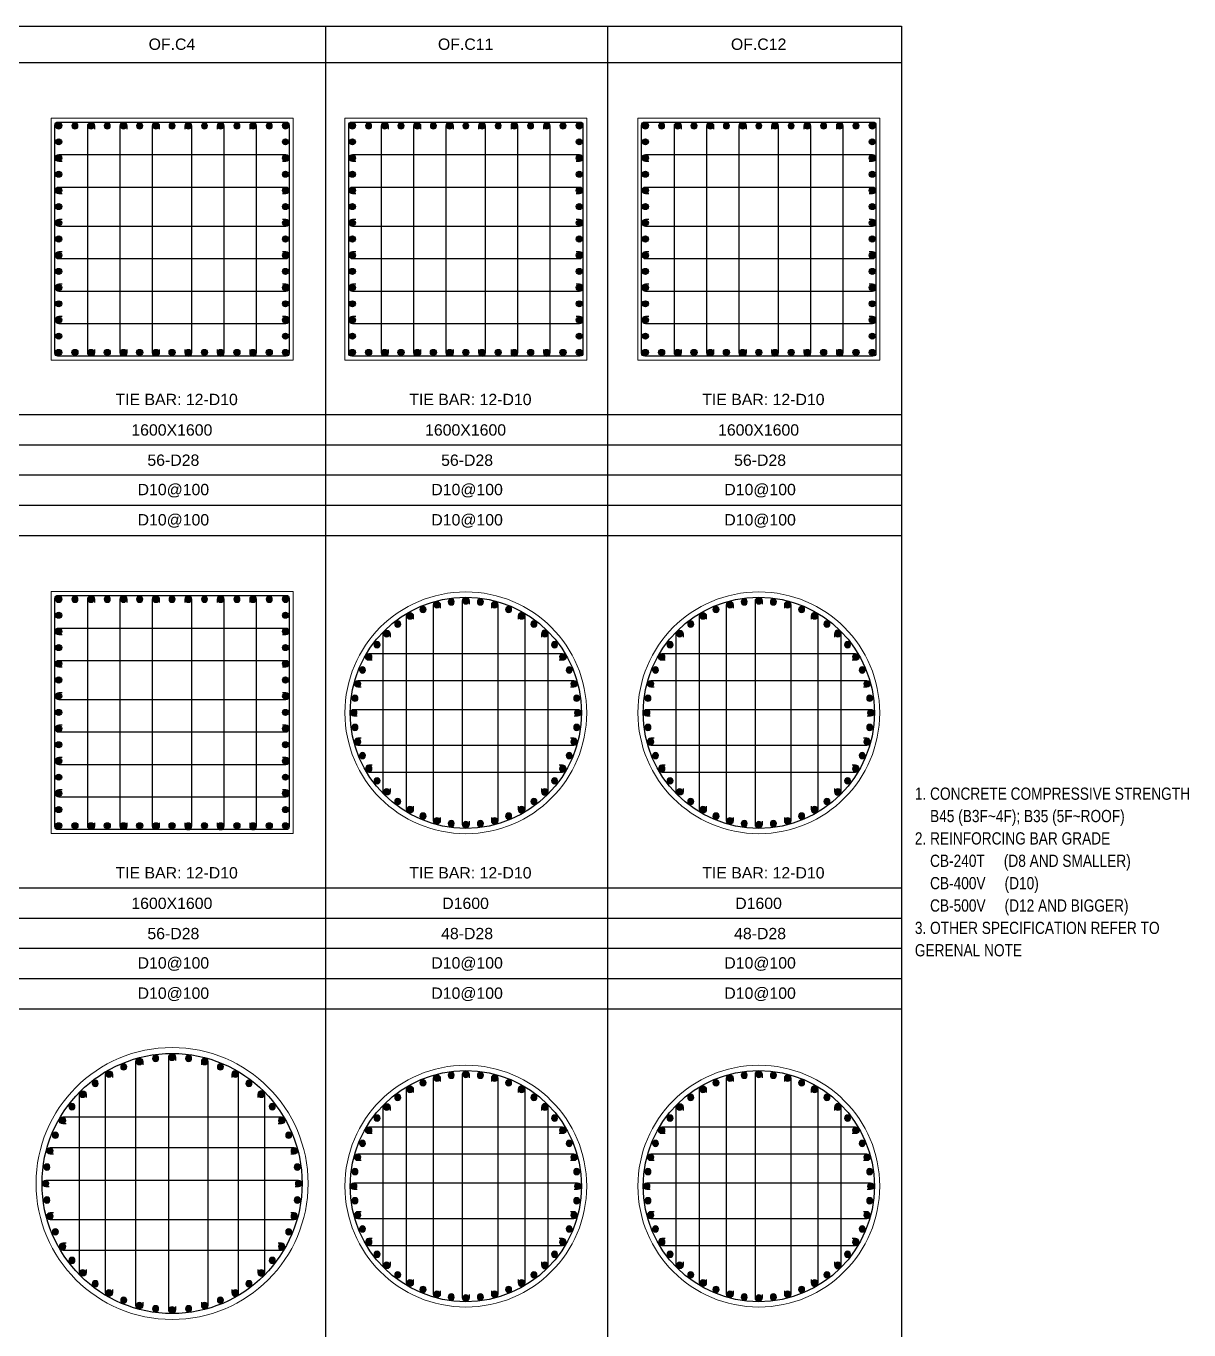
# Model space of a CAD drawing. Header units: millimetres. Extents: x 49323 to 380960, y -6102 to 181761.
# Drawn here: x 319553 to 327247, y 75265 to 83894 of the extents above; entities that cross this region are included whole.
import ezdxf
from ezdxf.enums import TextEntityAlignment as Align

# ---------------------------------------------------------------- set-up
doc = ezdxf.new("R2010")
doc.units = ezdxf.units.MM
doc.linetypes.add('CENTER2', pattern=[1.125, 0.75, -0.125, 0.125, -0.125])
for name, color, linetype in [('2', 2, 'Continuous'), ('CEN', 1, 'CENTER2'), ('STL', 3, 'Continuous'), ('TIT1', 3, 'Continuous')]:
    doc.layers.add(name, color=color, linetype=linetype)
doc.layers.add('NDC_S_CONTINUOUS', color=3, linetype='Continuous', lineweight=20)
doc.layers.add('NDC_S_DIM', color=1, linetype='Continuous', lineweight=15)
doc.styles.add('ARIAL', font='arial.ttf', dxfattribs={"width": 0.8})
doc.styles.add('NDC_ARIAL', font='arial.ttf', dxfattribs={"width": 0.85})

# ---------------------------------------------------------------- blocks, each defined once
blk = doc.blocks.new('GN')
at = {"layer": 'TIT1', "insert": (0, 0), "char_height": 81, "width": 1996.298, "attachment_point": 1, "line_spacing_factor": 1.096296, "style": 'ARIAL'}
blk.add_mtext('\\A1;1. CONCRETE COMPRESSIVE STRENGTH\\P    B45 (B3F~4F); B35 (5F~ROOF)\\P2. REINFORCING BAR GRADE\\P    CB-240T     (D8 AND SMALLER)\\P    CB-400V     (D10)\\P    CB-500V     (D12 AND BIGGER)\\P3. OTHER SPECIFICATION REFER TO GERENAL NOTE ', dxfattribs=at)
blk = doc.blocks.new('8')
at = {"layer": '2'}
blk.add_hatch(color=256, dxfattribs=at).paths.add_polyline_path([(20, 0, 0.386127), (1.9, 19.9), (-1.9, 19.9, 0.386127), (-20, 0, 1)])
blk.add_circle((0, 0), 20, dxfattribs=at)
blk = doc.blocks.new('5')
at = {"layer": 'CEN', "rotation": 180}
blk.add_blockref('8', (0, 0), dxfattribs=at)
blk = doc.blocks.new('*U1805')
at = {"layer": 'STL', "xscale": -1}
blk.add_blockref('5', (0, 0), dxfattribs=at)
blk = doc.blocks.new('*U1806')
at = {"layer": 'NDC_S_DIM', "color": 0, "linetype": 'ByBlock', "lineweight": -2, "transparency": 16777216}
for p, rotation in [((296030.7, 68676.8), 7.500000000000014), ((296248.9, 68676.8), 352.5000000000001), ((295820, 68620.4), 22.5), ((295923.5, 68655.5), 14.99999999999997), ((296356.1, 68655.5), 345), ((296459.6, 68620.4), 337.4999999999999), ((295631.1, 68511.3), 37.50000000000001), ((295722, 68572), 29.99999999999999), ((296557.6, 68572), 330.0000000000001), ((296648.5, 68511.3), 322.4999999999999), ((295548.9, 68439.2), 45.00000000000001), ((296730.7, 68439.2), 315), ((295476.8, 68357), 52.49999999999999), ((296802.7, 68357), 307.5), ((295416.1, 68266.2), 59.99999999999999), ((296863.5, 68266.2), 299.9999999999999), ((295367.8, 68168.1), 67.5), ((296911.8, 68168.1), 292.5000000000001), ((295332.6, 68064.6), 74.99999999999999), ((296946.9, 68064.6), 285), ((295311.3, 67957.4), 82.50000000000001), ((296968.3, 67957.4), 277.5), ((295304.2, 67848.4), 90), ((296975.4, 67848.4), 270), ((295311.3, 67739.3), 97.5), ((296968.3, 67739.3), 262.5), ((295332.6, 67632.1), 105), ((296946.9, 67632.1), 255), ((295367.8, 67528.6), 112.5), ((296911.8, 67528.6), 247.5), ((295416.1, 67430.5), 120), ((296863.5, 67430.5), 240), ((295476.8, 67339.7), 127.5), ((296802.7, 67339.7), 232.5), ((295548.9, 67257.5), 135), ((296730.7, 67257.5), 225), ((295631.1, 67185.4), 142.5), ((295722, 67124.7), 150), ((296557.6, 67124.7), 210), ((296648.5, 67185.4), 217.5), ((295820, 67076.3), 157.5), ((295923.5, 67041.2), 165.0000000000001), ((296356.1, 67041.2), 194.9999999999999), ((296459.6, 67076.3), 202.4999999999999), ((296030.7, 67019.9), 172.5000000000001), ((296139.8, 67012.7), 180), ((296248.9, 67019.9), 187.4999999999999)]:
    blk.add_blockref('*U1805', p, dxfattribs=dict(at, rotation=rotation))
blk.add_blockref('*U1805', (296139.8, 68684), dxfattribs=at)
blk = doc.blocks.new('*U1761')
at = {"layer": 'STL', "xscale": -1, "rotation": 270}
blk.add_blockref('5', (0, 0), dxfattribs=at)
blk = doc.blocks.new('*U1762')
at = {"layer": 'NDC_S_DIM', "color": 0, "linetype": 'ByBlock', "lineweight": -2, "transparency": 16777216}
for p in [(308769.8, 80184.3), (308877, 80184.3), (308984.2, 80184.3), (309091.4, 80184.3), (309198.6, 80184.3), (309305.7, 80184.3), (309412.9, 80184.3), (309520.1, 80184.3), (309627.3, 80184.3), (309734.4, 80184.3), (309841.6, 80184.3), (309948.8, 80184.3), (310056, 80184.3), (310163.1, 80184.3), (310270.3, 80184.3)]:
    blk.add_blockref('*U1761', p, dxfattribs=at)
blk = doc.blocks.new('*U1755')
at = {"layer": 'STL', "xscale": -1, "rotation": 270}
blk.add_blockref('5', (0, 0), dxfattribs=at)
blk = doc.blocks.new('*U1756')
at = {"layer": 'NDC_S_DIM', "color": 0, "linetype": 'ByBlock', "lineweight": -2, "transparency": 16777216}
for p in [(308769.8, 80184.3), (308877, 80184.3), (308984.2, 80184.3), (309091.4, 80184.3), (309198.6, 80184.3), (309305.7, 80184.3), (309412.9, 80184.3), (309520.1, 80184.3), (309627.3, 80184.3), (309734.4, 80184.3), (309841.6, 80184.3), (309948.8, 80184.3), (310056, 80184.3), (310163.1, 80184.3), (310270.3, 80184.3)]:
    blk.add_blockref('*U1755', p, dxfattribs=at)
blk = doc.blocks.new('*U1757')
at = {"layer": 'STL', "xscale": -1, "rotation": 270}
blk.add_blockref('5', (0, 0), dxfattribs=at)
blk = doc.blocks.new('*U1758')
at = {"layer": 'NDC_S_DIM', "color": 0, "linetype": 'ByBlock', "lineweight": -2, "transparency": 16777216}
for p in [(308769.8, 80184.3), (308877, 80184.3), (308984.2, 80184.3), (309091.4, 80184.3), (309198.6, 80184.3), (309305.7, 80184.3), (309412.9, 80184.3), (309520.1, 80184.3), (309627.3, 80184.3), (309734.4, 80184.3), (309841.6, 80184.3), (309948.8, 80184.3), (310056, 80184.3), (310163.1, 80184.3), (310270.3, 80184.3)]:
    blk.add_blockref('*U1757', p, dxfattribs=at)
blk = doc.blocks.new('*U1759')
at = {"layer": 'STL', "xscale": -1, "rotation": 270}
blk.add_blockref('5', (0, 0), dxfattribs=at)
blk = doc.blocks.new('*U1760')
at = {"layer": 'NDC_S_DIM', "color": 0, "linetype": 'ByBlock', "lineweight": -2, "transparency": 16777216}
for p in [(308769.8, 80184.3), (308877, 80184.3), (308984.2, 80184.3), (309091.4, 80184.3), (309198.6, 80184.3), (309305.7, 80184.3), (309412.9, 80184.3), (309520.1, 80184.3), (309627.3, 80184.3), (309734.4, 80184.3), (309841.6, 80184.3), (309948.8, 80184.3), (310056, 80184.3), (310163.1, 80184.3), (310270.3, 80184.3)]:
    blk.add_blockref('*U1759', p, dxfattribs=at)
blk = doc.blocks.new('*U1803')
at = {"layer": 'STL', "xscale": -1, "rotation": 270}
blk.add_blockref('5', (0, 0), dxfattribs=at)
blk = doc.blocks.new('*U1804')
at = {"layer": 'NDC_S_DIM', "color": 0, "linetype": 'ByBlock', "lineweight": -2, "transparency": 16777216}
for p in [(308769.8, 80184.3), (308877, 80184.3), (308984.2, 80184.3), (309091.4, 80184.3), (309198.6, 80184.3), (309305.7, 80184.3), (309412.9, 80184.3), (309520.1, 80184.3), (309627.3, 80184.3), (309734.4, 80184.3), (309841.6, 80184.3), (309948.8, 80184.3), (310056, 80184.3), (310163.1, 80184.3), (310270.3, 80184.3)]:
    blk.add_blockref('*U1803', p, dxfattribs=at)
blk = doc.blocks.new('*U1753')
at = {"layer": 'STL', "xscale": -1, "rotation": 270}
blk.add_blockref('5', (0, 0), dxfattribs=at)
blk = doc.blocks.new('*U1754')
at = {"layer": 'NDC_S_DIM', "color": 0, "linetype": 'ByBlock', "lineweight": -2, "transparency": 16777216}
for p in [(308769.8, 80184.3), (308877, 80184.3), (308984.2, 80184.3), (309091.4, 80184.3), (309198.6, 80184.3), (309305.7, 80184.3), (309412.9, 80184.3), (309520.1, 80184.3), (309627.3, 80184.3), (309734.4, 80184.3), (309841.6, 80184.3), (309948.8, 80184.3), (310056, 80184.3), (310163.1, 80184.3), (310270.3, 80184.3)]:
    blk.add_blockref('*U1753', p, dxfattribs=at)
blk = doc.blocks.new('*U1799')
at = {"layer": 'STL', "xscale": -1, "rotation": 270}
blk.add_blockref('5', (0, 0), dxfattribs=at)
blk = doc.blocks.new('*U1800')
at = {"layer": 'NDC_S_DIM', "color": 0, "linetype": 'ByBlock', "lineweight": -2, "transparency": 16777216}
for p in [(308769.8, 80184.3), (308877, 80184.3), (308984.2, 80184.3), (309091.4, 80184.3), (309198.6, 80184.3), (309305.7, 80184.3), (309412.9, 80184.3), (309520.1, 80184.3), (309627.3, 80184.3), (309734.4, 80184.3), (309841.6, 80184.3), (309948.8, 80184.3), (310056, 80184.3), (310163.1, 80184.3), (310270.3, 80184.3)]:
    blk.add_blockref('*U1799', p, dxfattribs=at)
blk = doc.blocks.new('*U1801')
at = {"layer": 'STL', "xscale": -1, "rotation": 270}
blk.add_blockref('5', (0, 0), dxfattribs=at)
blk = doc.blocks.new('*U1802')
at = {"layer": 'NDC_S_DIM', "color": 0, "linetype": 'ByBlock', "lineweight": -2, "transparency": 16777216}
for p in [(308769.8, 80184.3), (308877, 80184.3), (308984.2, 80184.3), (309091.4, 80184.3), (309198.6, 80184.3), (309305.7, 80184.3), (309412.9, 80184.3), (309520.1, 80184.3), (309627.3, 80184.3), (309734.4, 80184.3), (309841.6, 80184.3), (309948.8, 80184.3), (310056, 80184.3), (310163.1, 80184.3), (310270.3, 80184.3)]:
    blk.add_blockref('*U1801', p, dxfattribs=at)
blk = doc.blocks.new('*U1751')
at = {"layer": 'STL', "xscale": -1}
blk.add_blockref('5', (0, 0), dxfattribs=at)
blk = doc.blocks.new('*U1752')
at = {"layer": 'NDC_S_DIM', "color": 0, "linetype": 'ByBlock', "lineweight": -2, "transparency": 16777216}
for p, rotation in [((296043.2, 68582), 7.500000000000014), ((296236.4, 68582), 352.5), ((295769.8, 68489.2), 29.99999999999999), ((295856.6, 68532), 22.49999999999999), ((295948.3, 68563.1), 15), ((296331.3, 68563.1), 344.9999999999999), ((296423, 68532), 337.4999999999999), ((296509.8, 68489.2), 329.9999999999999), ((295689.3, 68435.4), 37.50000000000001), ((296590.3, 68435.4), 322.5), ((295616.5, 68371.6), 45.00000000000001), ((296663, 68371.6), 315), ((295552.7, 68298.8), 52.49999999999999), ((296726.9, 68298.8), 307.5), ((295498.9, 68218.4), 59.99999999999999), ((296780.6, 68218.4), 300.0000000000001), ((295456.1, 68131.5), 67.5), ((296823.5, 68131.5), 292.4999999999999), ((295425, 68039.9), 75.00000000000001), ((296854.6, 68039.9), 285), ((295406.1, 67944.9), 82.50000000000001), ((296873.5, 67944.9), 277.5), ((295399.8, 67848.4), 90), ((296879.8, 67848.4), 270), ((295406.1, 67751.8), 97.5), ((296873.5, 67751.8), 262.5), ((295425, 67656.8), 105), ((296854.6, 67656.8), 255), ((295456.1, 67565.2), 112.5), ((296823.5, 67565.2), 247.5), ((295498.9, 67478.4), 120), ((296780.6, 67478.4), 240), ((295552.7, 67397.9), 127.5), ((296726.9, 67397.9), 232.5), ((295616.5, 67325.1), 135), ((296663, 67325.1), 225.0000000000001), ((295689.3, 67261.3), 142.5), ((295769.8, 67207.5), 150), ((296509.8, 67207.5), 210), ((296590.3, 67261.3), 217.5), ((295856.6, 67164.7), 157.5), ((295948.3, 67133.6), 165), ((296043.2, 67114.7), 172.5), ((296236.4, 67114.7), 187.5), ((296331.3, 67133.6), 195), ((296423, 67164.7), 202.5000000000001), ((296139.8, 67108.4), 180)]:
    blk.add_blockref('*U1751', p, dxfattribs=dict(at, rotation=rotation))
blk.add_blockref('*U1751', (296139.8, 68588.4), dxfattribs=at)
blk = doc.blocks.new('*U1795')
at = {"layer": 'STL', "xscale": -1}
blk.add_blockref('5', (0, 0), dxfattribs=at)
blk = doc.blocks.new('*U1796')
at = {"layer": 'NDC_S_DIM', "color": 0, "linetype": 'ByBlock', "lineweight": -2, "transparency": 16777216}
for p, rotation in [((296043.2, 68582), 7.500000000000014), ((296236.4, 68582), 352.5), ((295769.8, 68489.2), 29.99999999999999), ((295856.6, 68532), 22.49999999999999), ((295948.3, 68563.1), 15), ((296331.3, 68563.1), 344.9999999999999), ((296423, 68532), 337.4999999999999), ((296509.8, 68489.2), 329.9999999999999), ((295689.3, 68435.4), 37.50000000000001), ((296590.3, 68435.4), 322.5), ((295616.5, 68371.6), 45.00000000000001), ((296663, 68371.6), 315), ((295552.7, 68298.8), 52.49999999999999), ((296726.9, 68298.8), 307.5), ((295498.9, 68218.4), 59.99999999999999), ((296780.6, 68218.4), 300.0000000000001), ((295456.1, 68131.5), 67.5), ((296823.5, 68131.5), 292.4999999999999), ((295425, 68039.9), 75.00000000000001), ((296854.6, 68039.9), 285), ((295406.1, 67944.9), 82.50000000000001), ((296873.5, 67944.9), 277.5), ((295399.8, 67848.4), 90), ((296879.8, 67848.4), 270), ((295406.1, 67751.8), 97.5), ((296873.5, 67751.8), 262.5), ((295425, 67656.8), 105), ((296854.6, 67656.8), 255), ((295456.1, 67565.2), 112.5), ((296823.5, 67565.2), 247.5), ((295498.9, 67478.4), 120), ((296780.6, 67478.4), 240), ((295552.7, 67397.9), 127.5), ((296726.9, 67397.9), 232.5), ((295616.5, 67325.1), 135), ((296663, 67325.1), 225.0000000000001), ((295689.3, 67261.3), 142.5), ((295769.8, 67207.5), 150), ((296509.8, 67207.5), 210), ((296590.3, 67261.3), 217.5), ((295856.6, 67164.7), 157.5), ((295948.3, 67133.6), 165), ((296043.2, 67114.7), 172.5), ((296236.4, 67114.7), 187.5), ((296331.3, 67133.6), 195), ((296423, 67164.7), 202.5000000000001), ((296139.8, 67108.4), 180)]:
    blk.add_blockref('*U1795', p, dxfattribs=dict(at, rotation=rotation))
blk.add_blockref('*U1795', (296139.8, 68588.4), dxfattribs=at)
blk = doc.blocks.new('*U1783')
at = {"layer": 'STL', "xscale": -1, "rotation": 270}
blk.add_blockref('5', (0, 0), dxfattribs=at)
blk = doc.blocks.new('*U1784')
at = {"layer": 'NDC_S_DIM', "color": 0, "linetype": 'ByBlock', "lineweight": -2, "transparency": 16777216}
for p in [(308769.8, 80184.3), (308877, 80184.3), (308984.2, 80184.3), (309091.4, 80184.3), (309198.6, 80184.3), (309305.7, 80184.3), (309412.9, 80184.3), (309520.1, 80184.3), (309627.3, 80184.3), (309734.4, 80184.3), (309841.6, 80184.3), (309948.8, 80184.3), (310056, 80184.3), (310163.1, 80184.3), (310270.3, 80184.3)]:
    blk.add_blockref('*U1783', p, dxfattribs=at)
blk = doc.blocks.new('*U1785')
at = {"layer": 'STL', "xscale": -1, "rotation": 270}
blk.add_blockref('5', (0, 0), dxfattribs=at)
blk = doc.blocks.new('*U1786')
at = {"layer": 'NDC_S_DIM', "color": 0, "linetype": 'ByBlock', "lineweight": -2, "transparency": 16777216}
for p in [(308769.8, 80184.3), (308877, 80184.3), (308984.2, 80184.3), (309091.4, 80184.3), (309198.6, 80184.3), (309305.7, 80184.3), (309412.9, 80184.3), (309520.1, 80184.3), (309627.3, 80184.3), (309734.4, 80184.3), (309841.6, 80184.3), (309948.8, 80184.3), (310056, 80184.3), (310163.1, 80184.3), (310270.3, 80184.3)]:
    blk.add_blockref('*U1785', p, dxfattribs=at)
blk = doc.blocks.new('*U1779')
at = {"layer": 'STL', "xscale": -1, "rotation": 270}
blk.add_blockref('5', (0, 0), dxfattribs=at)
blk = doc.blocks.new('*U1780')
at = {"layer": 'NDC_S_DIM', "color": 0, "linetype": 'ByBlock', "lineweight": -2, "transparency": 16777216}
for p in [(308769.8, 80184.3), (308877, 80184.3), (308984.2, 80184.3), (309091.4, 80184.3), (309198.6, 80184.3), (309305.7, 80184.3), (309412.9, 80184.3), (309520.1, 80184.3), (309627.3, 80184.3), (309734.4, 80184.3), (309841.6, 80184.3), (309948.8, 80184.3), (310056, 80184.3), (310163.1, 80184.3), (310270.3, 80184.3)]:
    blk.add_blockref('*U1779', p, dxfattribs=at)
blk = doc.blocks.new('*U1781')
at = {"layer": 'STL', "xscale": -1, "rotation": 270}
blk.add_blockref('5', (0, 0), dxfattribs=at)
blk = doc.blocks.new('*U1782')
at = {"layer": 'NDC_S_DIM', "color": 0, "linetype": 'ByBlock', "lineweight": -2, "transparency": 16777216}
for p in [(308769.8, 80184.3), (308877, 80184.3), (308984.2, 80184.3), (309091.4, 80184.3), (309198.6, 80184.3), (309305.7, 80184.3), (309412.9, 80184.3), (309520.1, 80184.3), (309627.3, 80184.3), (309734.4, 80184.3), (309841.6, 80184.3), (309948.8, 80184.3), (310056, 80184.3), (310163.1, 80184.3), (310270.3, 80184.3)]:
    blk.add_blockref('*U1781', p, dxfattribs=at)
blk = doc.blocks.new('*U1769')
at = {"layer": 'STL', "xscale": -1}
blk.add_blockref('5', (0, 0), dxfattribs=at)
blk = doc.blocks.new('*U1770')
at = {"layer": 'NDC_S_DIM', "color": 0, "linetype": 'ByBlock', "lineweight": -2, "transparency": 16777216}
for p, rotation in [((296043.2, 68582), 7.500000000000014), ((296236.4, 68582), 352.5), ((295769.8, 68489.2), 29.99999999999999), ((295856.6, 68532), 22.49999999999999), ((295948.3, 68563.1), 15), ((296331.3, 68563.1), 344.9999999999999), ((296423, 68532), 337.4999999999999), ((296509.8, 68489.2), 329.9999999999999), ((295689.3, 68435.4), 37.50000000000001), ((296590.3, 68435.4), 322.5), ((295616.5, 68371.6), 45.00000000000001), ((296663, 68371.6), 315), ((295552.7, 68298.8), 52.49999999999999), ((296726.9, 68298.8), 307.5), ((295498.9, 68218.4), 59.99999999999999), ((296780.6, 68218.4), 300.0000000000001), ((295456.1, 68131.5), 67.5), ((296823.5, 68131.5), 292.4999999999999), ((295425, 68039.9), 75.00000000000001), ((296854.6, 68039.9), 285), ((295406.1, 67944.9), 82.50000000000001), ((296873.5, 67944.9), 277.5), ((295399.8, 67848.4), 90), ((296879.8, 67848.4), 270), ((295406.1, 67751.8), 97.5), ((296873.5, 67751.8), 262.5), ((295425, 67656.8), 105), ((296854.6, 67656.8), 255), ((295456.1, 67565.2), 112.5), ((296823.5, 67565.2), 247.5), ((295498.9, 67478.4), 120), ((296780.6, 67478.4), 240), ((295552.7, 67397.9), 127.5), ((296726.9, 67397.9), 232.5), ((295616.5, 67325.1), 135), ((296663, 67325.1), 225.0000000000001), ((295689.3, 67261.3), 142.5), ((295769.8, 67207.5), 150), ((296509.8, 67207.5), 210), ((296590.3, 67261.3), 217.5), ((295856.6, 67164.7), 157.5), ((295948.3, 67133.6), 165), ((296043.2, 67114.7), 172.5), ((296236.4, 67114.7), 187.5), ((296331.3, 67133.6), 195), ((296423, 67164.7), 202.5000000000001), ((296139.8, 67108.4), 180)]:
    blk.add_blockref('*U1769', p, dxfattribs=dict(at, rotation=rotation))
blk.add_blockref('*U1769', (296139.8, 68588.4), dxfattribs=at)
blk = doc.blocks.new('*U1787')
at = {"layer": 'STL', "xscale": -1}
blk.add_blockref('5', (0, 0), dxfattribs=at)
blk = doc.blocks.new('*U1788')
at = {"layer": 'NDC_S_DIM', "color": 0, "linetype": 'ByBlock', "lineweight": -2, "transparency": 16777216}
for p, rotation in [((296043.2, 68582), 7.500000000000014), ((296236.4, 68582), 352.5), ((295769.8, 68489.2), 29.99999999999999), ((295856.6, 68532), 22.49999999999999), ((295948.3, 68563.1), 15), ((296331.3, 68563.1), 344.9999999999999), ((296423, 68532), 337.4999999999999), ((296509.8, 68489.2), 329.9999999999999), ((295689.3, 68435.4), 37.50000000000001), ((296590.3, 68435.4), 322.5), ((295616.5, 68371.6), 45.00000000000001), ((296663, 68371.6), 315), ((295552.7, 68298.8), 52.49999999999999), ((296726.9, 68298.8), 307.5), ((295498.9, 68218.4), 59.99999999999999), ((296780.6, 68218.4), 300.0000000000001), ((295456.1, 68131.5), 67.5), ((296823.5, 68131.5), 292.4999999999999), ((295425, 68039.9), 75.00000000000001), ((296854.6, 68039.9), 285), ((295406.1, 67944.9), 82.50000000000001), ((296873.5, 67944.9), 277.5), ((295399.8, 67848.4), 90), ((296879.8, 67848.4), 270), ((295406.1, 67751.8), 97.5), ((296873.5, 67751.8), 262.5), ((295425, 67656.8), 105), ((296854.6, 67656.8), 255), ((295456.1, 67565.2), 112.5), ((296823.5, 67565.2), 247.5), ((295498.9, 67478.4), 120), ((296780.6, 67478.4), 240), ((295552.7, 67397.9), 127.5), ((296726.9, 67397.9), 232.5), ((295616.5, 67325.1), 135), ((296663, 67325.1), 225.0000000000001), ((295689.3, 67261.3), 142.5), ((295769.8, 67207.5), 150), ((296509.8, 67207.5), 210), ((296590.3, 67261.3), 217.5), ((295856.6, 67164.7), 157.5), ((295948.3, 67133.6), 165), ((296043.2, 67114.7), 172.5), ((296236.4, 67114.7), 187.5), ((296331.3, 67133.6), 195), ((296423, 67164.7), 202.5000000000001), ((296139.8, 67108.4), 180)]:
    blk.add_blockref('*U1787', p, dxfattribs=dict(at, rotation=rotation))
blk.add_blockref('*U1787', (296139.8, 68588.4), dxfattribs=at)
blk = doc.blocks.new('*U1793')
at = {"layer": 'STL', "xscale": -1, "rotation": 270}
blk.add_blockref('5', (0, 0), dxfattribs=at)
blk = doc.blocks.new('*U1794')
at = {"layer": 'NDC_S_DIM', "color": 0, "linetype": 'ByBlock', "lineweight": -2, "transparency": 16777216}
for p in [(308769.8, 80184.3), (308877, 80184.3), (308984.2, 80184.3), (309091.4, 80184.3), (309198.6, 80184.3), (309305.7, 80184.3), (309412.9, 80184.3), (309520.1, 80184.3), (309627.3, 80184.3), (309734.4, 80184.3), (309841.6, 80184.3), (309948.8, 80184.3), (310056, 80184.3), (310163.1, 80184.3), (310270.3, 80184.3)]:
    blk.add_blockref('*U1793', p, dxfattribs=at)
blk = doc.blocks.new('*U1741')
at = {"layer": 'STL', "xscale": -1, "rotation": 270}
blk.add_blockref('5', (0, 0), dxfattribs=at)
blk = doc.blocks.new('*U1742')
at = {"layer": 'NDC_S_DIM', "color": 0, "linetype": 'ByBlock', "lineweight": -2, "transparency": 16777216}
for p in [(308769.8, 80184.3), (308877, 80184.3), (308984.2, 80184.3), (309091.4, 80184.3), (309198.6, 80184.3), (309305.7, 80184.3), (309412.9, 80184.3), (309520.1, 80184.3), (309627.3, 80184.3), (309734.4, 80184.3), (309841.6, 80184.3), (309948.8, 80184.3), (310056, 80184.3), (310163.1, 80184.3), (310270.3, 80184.3)]:
    blk.add_blockref('*U1741', p, dxfattribs=at)
blk = doc.blocks.new('*U1789')
at = {"layer": 'STL', "xscale": -1, "rotation": 270}
blk.add_blockref('5', (0, 0), dxfattribs=at)
blk = doc.blocks.new('*U1790')
at = {"layer": 'NDC_S_DIM', "color": 0, "linetype": 'ByBlock', "lineweight": -2, "transparency": 16777216}
for p in [(308769.8, 80184.3), (308877, 80184.3), (308984.2, 80184.3), (309091.4, 80184.3), (309198.6, 80184.3), (309305.7, 80184.3), (309412.9, 80184.3), (309520.1, 80184.3), (309627.3, 80184.3), (309734.4, 80184.3), (309841.6, 80184.3), (309948.8, 80184.3), (310056, 80184.3), (310163.1, 80184.3), (310270.3, 80184.3)]:
    blk.add_blockref('*U1789', p, dxfattribs=at)
blk = doc.blocks.new('*U1791')
at = {"layer": 'STL', "xscale": -1, "rotation": 270}
blk.add_blockref('5', (0, 0), dxfattribs=at)
blk = doc.blocks.new('*U1792')
at = {"layer": 'NDC_S_DIM', "color": 0, "linetype": 'ByBlock', "lineweight": -2, "transparency": 16777216}
for p in [(308769.8, 80184.3), (308877, 80184.3), (308984.2, 80184.3), (309091.4, 80184.3), (309198.6, 80184.3), (309305.7, 80184.3), (309412.9, 80184.3), (309520.1, 80184.3), (309627.3, 80184.3), (309734.4, 80184.3), (309841.6, 80184.3), (309948.8, 80184.3), (310056, 80184.3), (310163.1, 80184.3), (310270.3, 80184.3)]:
    blk.add_blockref('*U1791', p, dxfattribs=at)

msp = doc.modelspace()

# ---------------------------------------------------------------- linework, layer by layer
at = {"layer": '2', "lineweight": -2, "ltscale": 1000}
for points in [[(321294.2, 83239), (321294.2, 81729, -0.414214), (321274.2, 81709), (319764.2, 81709, -0.414214), (319744.2, 81729), (319744.2, 83239, -0.414214), (319764.2, 83259), (321274.2, 83259, -0.414214)], [(323237.6, 83239), (323237.6, 81729, -0.414214), (323217.6, 81709), (321707.6, 81709, -0.414214), (321687.6, 81729), (321687.6, 83239, -0.414214), (321707.6, 83259), (323217.6, 83259, -0.414214)], [(325176.1, 83239), (325176.1, 81729, -0.414214), (325156.1, 81709), (323646.1, 81709, -0.414214), (323626.1, 81729), (323626.1, 83239, -0.414214), (323646.1, 83259), (325156.1, 83259, -0.414214)], [(321294.2, 80106.2), (321294.2, 78596.2, -0.414214), (321274.2, 78576.2), (319764.2, 78576.2, -0.414214), (319744.2, 78596.2), (319744.2, 80106.2, -0.414214), (319764.2, 80126.2), (321274.2, 80126.2, -0.414214)]]:
    msp.add_lwpolyline(points, format="xyb", close=True, dxfattribs=at)
at = {"layer": '2'}
for points in [[(320005.8, 81753.6), (320005.8, 81731.4, -1), (319960.8, 81731.4), (319960.8, 83233.5, -1), (320005.8, 83233.5), (320005.8, 83211.3)], [(320220.2, 81753.6), (320220.2, 81731.4, -1), (320175.1, 81731.4), (320175.1, 83233.5, -1), (320220.2, 83233.5), (320220.2, 83211.3)], [(320434.5, 81753.6), (320434.5, 81731.4, -1), (320389.5, 81731.4), (320389.5, 83233.5, -1), (320434.5, 83233.5), (320434.5, 83211.3)], [(320603.8, 81753.6), (320603.8, 81731.4, 1), (320648.9, 81731.4), (320648.9, 83233.5, 1), (320603.8, 83233.5), (320603.8, 83211.3)], [(320818.2, 81753.6), (320818.2, 81731.4, 1), (320863.2, 81731.4), (320863.2, 83233.5, 1), (320818.2, 83233.5), (320818.2, 83211.3)], [(321032.5, 81753.6), (321032.5, 81731.4, 1), (321077.6, 81731.4), (321077.6, 83233.5, 1), (321032.5, 83233.5), (321032.5, 83211.3)], [(321949.2, 81753.6), (321949.2, 81731.4, -1), (321904.2, 81731.4), (321904.2, 83233.5, -1), (321949.2, 83233.5), (321949.2, 83211.3)], [(322163.6, 81753.6), (322163.6, 81731.4, -1), (322118.5, 81731.4), (322118.5, 83233.5, -1), (322163.6, 83233.5), (322163.6, 83211.3)], [(322377.9, 81753.6), (322377.9, 81731.4, -1), (322332.9, 81731.4), (322332.9, 83233.5, -1), (322377.9, 83233.5), (322377.9, 83211.3)], [(322547.2, 81753.6), (322547.2, 81731.4, 1), (322592.3, 81731.4), (322592.3, 83233.5, 1), (322547.2, 83233.5), (322547.2, 83211.3)], [(322761.6, 81753.6), (322761.6, 81731.4, 1), (322806.6, 81731.4), (322806.6, 83233.5, 1), (322761.6, 83233.5), (322761.6, 83211.3)], [(322976, 81753.6), (322976, 81731.4, 1), (323021, 81731.4), (323021, 83233.5, 1), (322976, 83233.5), (322976, 83211.3)], [(323887.8, 81753.6), (323887.8, 81731.4, -1), (323842.7, 81731.4), (323842.7, 83233.5, -1), (323887.8, 83233.5), (323887.8, 83211.3)], [(324102.1, 81753.6), (324102.1, 81731.4, -1), (324057.1, 81731.4), (324057.1, 83233.5, -1), (324102.1, 83233.5), (324102.1, 83211.3)], [(324316.5, 81753.6), (324316.5, 81731.4, -1), (324271.5, 81731.4), (324271.5, 83233.5, -1), (324316.5, 83233.5), (324316.5, 83211.3)], [(324485.8, 81753.6), (324485.8, 81731.4, 1), (324530.8, 81731.4), (324530.8, 83233.5, 1), (324485.8, 83233.5), (324485.8, 83211.3)], [(324700.2, 81753.6), (324700.2, 81731.4, 1), (324745.2, 81731.4), (324745.2, 83233.5, 1), (324700.2, 83233.5), (324700.2, 83211.3)], [(324914.5, 81753.6), (324914.5, 81731.4, 1), (324959.5, 81731.4), (324959.5, 83233.5, 1), (324914.5, 83233.5), (324914.5, 83211.3)], [(319791.1, 82998.1), (319768.9, 82998.1, -1), (319768.9, 83043.1), (321271, 83043.1, -1), (321271, 82998.1), (321248.9, 82998.1)], [(321734.5, 82998.1), (321712.4, 82998.1, -1), (321712.4, 83043.1), (323214.4, 83043.1, -1), (323214.4, 82998.1), (323192.3, 82998.1)], [(323673, 82998.1), (323650.9, 82998.1, -1), (323650.9, 83043.1), (325153, 83043.1, -1), (325153, 82998.1), (325130.8, 82998.1)], [(319791.1, 82783.7), (319768.9, 82783.7, -1), (319768.9, 82828.7), (321271, 82828.7, -1), (321271, 82783.7), (321248.9, 82783.7)], [(321734.5, 82783.7), (321712.4, 82783.7, -1), (321712.4, 82828.7), (323214.4, 82828.7, -1), (323214.4, 82783.7), (323192.3, 82783.7)], [(323673, 82783.7), (323650.9, 82783.7, -1), (323650.9, 82828.7), (325153, 82828.7, -1), (325153, 82783.7), (325130.8, 82783.7)], [(319791.1, 82614.4), (319768.9, 82614.4, 1), (319768.9, 82569.3), (321271, 82569.3, 1), (321271, 82614.4), (321248.9, 82614.4)], [(321734.5, 82614.4), (321712.4, 82614.4, 1), (321712.4, 82569.3), (323214.4, 82569.3, 1), (323214.4, 82614.4), (323192.3, 82614.4)], [(323673, 82614.4), (323650.9, 82614.4, 1), (323650.9, 82569.3), (325153, 82569.3, 1), (325153, 82614.4), (325130.8, 82614.4)], [(319791.1, 82400), (319768.9, 82400, 1), (319768.9, 82355), (321271, 82355, 1), (321271, 82400), (321248.9, 82400)], [(321734.5, 82400), (321712.4, 82400, 1), (321712.4, 82355), (323214.4, 82355, 1), (323214.4, 82400), (323192.3, 82400)], [(323673, 82400), (323650.9, 82400, 1), (323650.9, 82355), (325153, 82355, 1), (325153, 82400), (325130.8, 82400)], [(319791.1, 82185.7), (319768.9, 82185.7, 1), (319768.9, 82140.6), (321271, 82140.6, 1), (321271, 82185.7), (321248.9, 82185.7)], [(321734.5, 82185.7), (321712.4, 82185.7, 1), (321712.4, 82140.6), (323214.4, 82140.6, 1), (323214.4, 82185.7), (323192.3, 82185.7)], [(323673, 82185.7), (323650.9, 82185.7, 1), (323650.9, 82140.6), (325153, 82140.6, 1), (325153, 82185.7), (325130.8, 82185.7)], [(319791.1, 81971.3), (319768.9, 81971.3, 1), (319768.9, 81926.3), (321271, 81926.3, 1), (321271, 81971.3), (321248.9, 81971.3)], [(321734.5, 81971.3), (321712.4, 81971.3, 1), (321712.4, 81926.3), (323214.4, 81926.3, 1), (323214.4, 81971.3), (323192.3, 81971.3)], [(323673, 81971.3), (323650.9, 81971.3, 1), (323650.9, 81926.3), (325153, 81926.3, 1), (325153, 81971.3), (325130.8, 81971.3)], [(320005.8, 78620.9), (320005.8, 78598.7, -1), (319960.8, 78598.7), (319960.8, 80100.8, -1), (320005.8, 80100.8), (320005.8, 80078.6)], [(320220.2, 78620.9), (320220.2, 78598.7, -1), (320175.1, 78598.7), (320175.1, 80100.8, -1), (320220.2, 80100.8), (320220.2, 80078.6)], [(320434.5, 78620.9), (320434.5, 78598.7, -1), (320389.5, 78598.7), (320389.5, 80100.8, -1), (320434.5, 80100.8), (320434.5, 80078.6)], [(320603.8, 78620.9), (320603.8, 78598.7, 1), (320648.9, 78598.7), (320648.9, 80100.8, 1), (320603.8, 80100.8), (320603.8, 80078.6)], [(320818.2, 78620.9), (320818.2, 78598.7, 1), (320863.2, 78598.7), (320863.2, 80100.8, 1), (320818.2, 80100.8), (320818.2, 80078.6)], [(321032.5, 78620.9), (321032.5, 78598.7, 1), (321077.6, 78598.7), (321077.6, 80100.8, 1), (321032.5, 80100.8), (321032.5, 80078.6)], [(322293.6, 78656.6), (322293.6, 78634.5, -1), (322248.5, 78634.5), (322248.5, 80064.1, -1), (322293.6, 80064.1), (322293.6, 80041.9)], [(322485.1, 78631.4), (322485.1, 78609.3, -1), (322440.1, 78609.3), (322440.1, 80089.3, -1), (322485.1, 80089.3), (322485.1, 80067.1)], [(322631.6, 78656.6), (322631.6, 78634.5, 1), (322676.6, 78634.5), (322676.6, 80064.1, 1), (322631.6, 80064.1), (322631.6, 80041.9)], [(324232.1, 78656.6), (324232.1, 78634.5, -1), (324187.1, 78634.5), (324187.1, 80064.1, -1), (324232.1, 80064.1), (324232.1, 80041.9)], [(324423.6, 78631.4), (324423.6, 78609.3, -1), (324378.6, 78609.3), (324378.6, 80089.3, -1), (324423.6, 80089.3), (324423.6, 80067.1)], [(324570.2, 78656.6), (324570.2, 78634.5, 1), (324615.2, 78634.5), (324615.2, 80064.1, 1), (324570.2, 80064.1), (324570.2, 80041.9)], [(322115.1, 78730.6), (322115.1, 78708.4, -1), (322070.1, 78708.4), (322070.1, 79990.1, -1), (322115.1, 79990.1), (322115.1, 79968)], [(322810.1, 78730.6), (322810.1, 78708.4, 1), (322855.1, 78708.4), (322855.1, 79990.1, 1), (322810.1, 79990.1), (322810.1, 79968)], [(324053.6, 78730.6), (324053.6, 78708.4, -1), (324008.6, 78708.4), (324008.6, 79990.1, -1), (324053.6, 79990.1), (324053.6, 79968)], [(324748.6, 78730.6), (324748.6, 78708.4, 1), (324793.6, 78708.4), (324793.6, 79990.1, 1), (324748.6, 79990.1), (324748.6, 79968)], [(319791.1, 79865.4), (319768.9, 79865.4, -1), (319768.9, 79910.4), (321271, 79910.4, -1), (321271, 79865.4), (321248.9, 79865.4)], [(321961.8, 78848.2), (321961.8, 78826, -1), (321916.8, 78826), (321916.8, 79872.5, -1), (321961.8, 79872.5), (321961.8, 79850.4)], [(322963.3, 78848.2), (322963.3, 78826, 1), (323008.4, 78826), (323008.4, 79872.5, 1), (322963.3, 79872.5), (322963.3, 79850.4)], [(323900.4, 78848.2), (323900.4, 78826, -1), (323855.4, 78826), (323855.4, 79872.5, -1), (323900.4, 79872.5), (323900.4, 79850.4)], [(324901.9, 78848.2), (324901.9, 78826, 1), (324946.9, 78826), (324946.9, 79872.5, 1), (324901.9, 79872.5), (324901.9, 79850.4)], [(321843.9, 79696.8), (321821.7, 79696.8, -1), (321821.7, 79741.8), (323103.4, 79741.8, -1), (323103.4, 79696.8), (323081.3, 79696.8)], [(323782.4, 79696.8), (323760.3, 79696.8, -1), (323760.3, 79741.8), (325042, 79741.8, -1), (325042, 79696.8), (325019.9, 79696.8)], [(319791.1, 79651), (319768.9, 79651, -1), (319768.9, 79696), (321271, 79696, -1), (321271, 79651), (321248.9, 79651)], [(321769.9, 79518.3), (321747.8, 79518.3, -1), (321747.8, 79563.3), (323177.4, 79563.3, -1), (323177.4, 79518.3), (323155.2, 79518.3)], [(323708.5, 79518.3), (323686.4, 79518.3, -1), (323686.4, 79563.3), (325115.9, 79563.3, -1), (325115.9, 79518.3), (325093.8, 79518.3)], [(319791.1, 79481.7), (319768.9, 79481.7, 1), (319768.9, 79436.6), (321271, 79436.6, 1), (321271, 79481.7), (321248.9, 79481.7)], [(321744.7, 79326.8), (321722.6, 79326.8, -1), (321722.6, 79371.8), (323202.6, 79371.8, -1), (323202.6, 79326.8), (323180.4, 79326.8)], [(323683.3, 79326.8), (323661.1, 79326.8, -1), (323661.1, 79371.8), (325141.1, 79371.8, -1), (325141.1, 79326.8), (325119, 79326.8)], [(319791.1, 79267.3), (319768.9, 79267.3, 1), (319768.9, 79222.3), (321271, 79222.3, 1), (321271, 79267.3), (321248.9, 79267.3)], [(321769.9, 79180.3), (321747.8, 79180.3, 1), (321747.8, 79135.3), (323177.4, 79135.3, 1), (323177.4, 79180.3), (323155.2, 79180.3)], [(323708.5, 79180.3), (323686.4, 79180.3, 1), (323686.4, 79135.3), (325115.9, 79135.3, 1), (325115.9, 79180.3), (325093.8, 79180.3)], [(319791.1, 79053), (319768.9, 79053, 1), (319768.9, 79007.9), (321271, 79007.9, 1), (321271, 79053), (321248.9, 79053)], [(321843.9, 79001.8), (321821.7, 79001.8, 1), (321821.7, 78956.8), (323103.4, 78956.8, 1), (323103.4, 79001.8), (323081.3, 79001.8)], [(323782.4, 79001.8), (323760.3, 79001.8, 1), (323760.3, 78956.8), (325042, 78956.8, 1), (325042, 79001.8), (325019.9, 79001.8)], [(319791.1, 78838.6), (319768.9, 78838.6, 1), (319768.9, 78793.6), (321271, 78793.6, 1), (321271, 78838.6), (321248.9, 78838.6)], [(320325.4, 75449), (320325.4, 75426.8, -1), (320280.4, 75426.8), (320280.4, 77041.1, -1), (320325.4, 77041.1), (320325.4, 77019)], [(320541.7, 75420.5), (320541.7, 75398.3, -1), (320496.7, 75398.3), (320496.7, 77069.6, -1), (320541.7, 77069.6), (320541.7, 77047.5)], [(320712.9, 75449), (320712.9, 75426.8, 1), (320758, 75426.8), (320758, 77041.1, 1), (320712.9, 77041.1), (320712.9, 77019)], [(320123.9, 75532.4), (320123.9, 75510.3, -1), (320078.9, 75510.3), (320078.9, 76957.6, -1), (320123.9, 76957.6), (320123.9, 76935.5)], [(320914.5, 75532.4), (320914.5, 75510.3, 1), (320959.5, 75510.3), (320959.5, 76957.6, 1), (320914.5, 76957.6), (320914.5, 76935.5)], [(322485.1, 75498.7), (322485.1, 75476.6, -1), (322440.1, 75476.6), (322440.1, 76956.6, -1), (322485.1, 76956.6), (322485.1, 76934.4)], [(324423.6, 75498.7), (324423.6, 75476.6, -1), (324378.6, 75476.6), (324378.6, 76956.6, -1), (324423.6, 76956.6), (324423.6, 76934.4)], [(322293.6, 75523.9), (322293.6, 75501.8, -1), (322248.5, 75501.8), (322248.5, 76931.4, -1), (322293.6, 76931.4), (322293.6, 76909.2)], [(322631.6, 75523.9), (322631.6, 75501.8, 1), (322676.6, 75501.8), (322676.6, 76931.4, 1), (322631.6, 76931.4), (322631.6, 76909.2)], [(324232.1, 75523.9), (324232.1, 75501.8, -1), (324187.1, 75501.8), (324187.1, 76931.4, -1), (324232.1, 76931.4), (324232.1, 76909.2)], [(324570.2, 75523.9), (324570.2, 75501.8, 1), (324615.2, 75501.8), (324615.2, 76931.4, 1), (324570.2, 76931.4), (324570.2, 76909.2)], [(319950.8, 75665.2), (319950.8, 75643.1, -1), (319905.8, 75643.1), (319905.8, 76824.8, -1), (319950.8, 76824.8), (319950.8, 76802.7)], [(321087.5, 75665.2), (321087.5, 75643.1, 1), (321132.6, 75643.1), (321132.6, 76824.8, 1), (321087.5, 76824.8), (321087.5, 76802.7)], [(322115.1, 75597.9), (322115.1, 75575.7, -1), (322070.1, 75575.7), (322070.1, 76857.4, -1), (322115.1, 76857.4), (322115.1, 76835.3)], [(322810.1, 75597.9), (322810.1, 75575.7, 1), (322855.1, 75575.7), (322855.1, 76857.4, 1), (322810.1, 76857.4), (322810.1, 76835.3)], [(324053.6, 75597.9), (324053.6, 75575.7, -1), (324008.6, 75575.7), (324008.6, 76857.4, -1), (324053.6, 76857.4), (324053.6, 76835.3)], [(324748.6, 75597.9), (324748.6, 75575.7, 1), (324793.6, 75575.7), (324793.6, 76857.4, 1), (324748.6, 76857.4), (324748.6, 76835.3)], [(321961.8, 75715.5), (321961.8, 75693.3, -1), (321916.8, 75693.3), (321916.8, 76739.8, -1), (321961.8, 76739.8), (321961.8, 76717.7)], [(322963.3, 75715.5), (322963.3, 75693.3, 1), (323008.4, 75693.3), (323008.4, 76739.8, 1), (322963.3, 76739.8), (322963.3, 76717.7)], [(323900.4, 75715.5), (323900.4, 75693.3, -1), (323855.4, 75693.3), (323855.4, 76739.8, -1), (323900.4, 76739.8), (323900.4, 76717.7)], [(324901.9, 75715.5), (324901.9, 75693.3, 1), (324946.9, 75693.3), (324946.9, 76739.8, 1), (324901.9, 76739.8), (324901.9, 76717.7)], [(319817.6, 76629.3), (319795.5, 76629.3, -1), (319795.5, 76674.3), (321242.9, 76674.3, -1), (321242.9, 76629.3), (321220.7, 76629.3)], [(321843.9, 76564.1), (321821.7, 76564.1, -1), (321821.7, 76609.1), (323103.4, 76609.1, -1), (323103.4, 76564.1), (323081.3, 76564.1)], [(323782.4, 76564.1), (323760.3, 76564.1, -1), (323760.3, 76609.1), (325042, 76609.1, -1), (325042, 76564.1), (325019.9, 76564.1)], [(319734.2, 76427.7), (319712, 76427.7, -1), (319712, 76472.8), (321326.3, 76472.8, -1), (321326.3, 76427.7), (321304.2, 76427.7)], [(321769.9, 76385.6), (321747.8, 76385.6, -1), (321747.8, 76430.6), (323177.4, 76430.6, -1), (323177.4, 76385.6), (323155.2, 76385.6)], [(323708.5, 76385.6), (323686.4, 76385.6, -1), (323686.4, 76430.6), (325115.9, 76430.6, -1), (325115.9, 76385.6), (325093.8, 76385.6)], [(319705.7, 76211.5), (319683.6, 76211.5, -1), (319683.6, 76256.5), (321354.8, 76256.5, -1), (321354.8, 76211.5), (321332.7, 76211.5)], [(321744.7, 76194.1), (321722.6, 76194.1, -1), (321722.6, 76239.1), (323202.6, 76239.1, -1), (323202.6, 76194.1), (323180.4, 76194.1)], [(323683.3, 76194.1), (323661.1, 76194.1, -1), (323661.1, 76239.1), (325141.1, 76239.1, -1), (325141.1, 76194.1), (325119, 76194.1)], [(319734.2, 76040.2), (319712, 76040.2, 1), (319712, 75995.2), (321326.3, 75995.2, 1), (321326.3, 76040.2), (321304.2, 76040.2)], [(321769.9, 76047.6), (321747.8, 76047.6, 1), (321747.8, 76002.6), (323177.4, 76002.6, 1), (323177.4, 76047.6), (323155.2, 76047.6)], [(323708.5, 76047.6), (323686.4, 76047.6, 1), (323686.4, 76002.6), (325115.9, 76002.6, 1), (325115.9, 76047.6), (325093.8, 76047.6)], [(321843.9, 75869.1), (321821.7, 75869.1, 1), (321821.7, 75824.1), (323103.4, 75824.1, 1), (323103.4, 75869.1), (323081.3, 75869.1)], [(323782.4, 75869.1), (323760.3, 75869.1, 1), (323760.3, 75824.1), (325042, 75824.1, 1), (325042, 75869.1), (325019.9, 75869.1)], [(319817.6, 75838.7), (319795.5, 75838.7, 1), (319795.5, 75793.6), (321242.9, 75793.6, 1), (321242.9, 75838.7), (321220.7, 75838.7)]]:
    msp.add_lwpolyline(points, format="xyb", dxfattribs=at)
at = {"layer": '2', "lineweight": -2, "ltscale": 1000}
for centre, radius in [((322462.6, 79349.3), 765), ((324401.1, 79349.3), 765), ((320519.2, 76234), 860.6), ((322462.6, 76216.6), 765), ((324401.1, 76216.6), 765)]:
    msp.add_circle(centre, radius, dxfattribs=at)
at = {"layer": 'NDC_S_CONTINUOUS', "ltscale": 70}
for points in [[(321319.2, 83284), (321319.2, 81684), (319719.2, 81684), (319719.2, 83284), (321319.2, 83284)], [(323262.6, 83284), (323262.6, 81684), (321662.6, 81684), (321662.6, 83284), (323262.6, 83284)], [(325201.1, 83284), (325201.1, 81684), (323601.1, 81684), (323601.1, 83284), (325201.1, 83284)], [(321319.2, 80151.2), (321319.2, 78551.2), (319719.2, 78551.2), (319719.2, 80151.2), (321319.2, 80151.2)]]:
    msp.add_lwpolyline(points, dxfattribs=at)
for centre, radius in [((322462.6, 79349.3), 800), ((324401.1, 79349.3), 800), ((320519.2, 76234), 900), ((322462.6, 76216.6), 800), ((324401.1, 76216.6), 800)]:
    msp.add_circle(centre, radius, dxfattribs=at)
at = {"layer": 'TIT1', "color": 2}
msp.add_line((311888.7, 83894), (325345, 83894), dxfattribs=at)
at = {"layer": 'TIT1'}
for p, q in [((321535.2, 83894), (321535.2, 67994)), ((323400, 83894), (323400, 67994)), ((325345, 83894), (325345, 67994)), ((311888.7, 83654), (325345, 83654)), ((325345, 80521.3), (311888.7, 80521.3)), ((325345, 77388.6), (311888.7, 77388.6))]:
    msp.add_line(p, q, dxfattribs=at)
at = {"layer": 'TIT1', "color": 8}
for p, q in [((325345, 81321.3), (312516.5, 81321.3)), ((325345, 81121.3), (312516.5, 81121.3)), ((325345, 80921.3), (312516.5, 80921.3)), ((325345, 80721.3), (312516.5, 80721.3)), ((325345, 78188.6), (312516.5, 78188.6)), ((325345, 77988.6), (312516.5, 77988.6)), ((325345, 77788.6), (312516.5, 77788.6)), ((325345, 77588.6), (312945.7, 77588.6))]:
    msp.add_line(p, q, dxfattribs=at)

# ---------------------------------------------------------------- block references
at = {"layer": 'NDC_S_DIM', "xscale": -1}
for name, p, rotation in [('*U1800', (239584.7, -227035.4), 270), ('*U1802', (241085.2, -227035.4), 270), ('*U1780', (241528.1, -227035.4), 270), ('*U1782', (243028.6, -227035.4), 270), ('*U1790', (243466.6, -227035.4), 270), ('*U1792', (244967.1, -227035.4), 270), ('*U1754', (10999.1, 161918.7), 180), ('*U1786', (12942.5, 161918.7), 180), ('*U1742', (14881.1, 161918.7), 180), ('*U1758', (239584.7, -230168.1), 270), ('*U1760', (241085.2, -230168.1), 270), ('*U1756', (10999.1, 158786), 180)]:
    msp.add_blockref(name, p, dxfattribs=dict(at, rotation=rotation))
at = {"layer": 'NDC_S_DIM'}
for name, p in [('*U1804', (10999.1, 3049.2)), ('*U1784', (12942.5, 3049.2)), ('*U1794', (14881.1, 3049.2)), ('*U1762', (10999.1, -83.5)), ('*U1796', (26322.8, 11500.9)), ('*U1788', (28261.4, 11500.9)), ('GN', (325433.8, 78854.5)), ('*U1806', (24379.4, 8385.6)), ('*U1752', (26322.8, 8368.2)), ('*U1770', (28261.4, 8368.2))]:
    msp.add_blockref(name, p, dxfattribs=at)

# ---------------------------------------------------------------- texts
at = {"layer": 'TIT1', "color": 2, "style": 'NDC_ARIAL'}
for s, p in [('OF.C4', (320518.2, 83774)), ('OF.C11', (322461.6, 83774)), ('OF.C12', (324400.1, 83774))]:
    msp.add_text(s, height=75, dxfattribs=at).set_placement(p, align=Align.MIDDLE)
at = {"layer": 'TIT1', "style": 'NDC_ARIAL'}
for s, p in [('TIE BAR: 12-D10', (320549.4, 81423)), ('TIE BAR: 12-D10', (322492.9, 81423)), ('TIE BAR: 12-D10', (324431.4, 81423)), ('1600X1600', (320517.6, 81221.1)), ('1600X1600', (322461, 81221.1)), ('1600X1600', (324399.6, 81221.1)), ('56-D28', (320527.7, 81021.1)), ('56-D28', (322471.1, 81021.1)), ('56-D28', (324409.6, 81021.1)), ('D10@100', (320527.7, 80821.1)), ('D10@100', (322471.1, 80821.1)), ('D10@100', (324409.6, 80821.1)), ('D10@100', (320527.7, 80621.1)), ('D10@100', (322471.1, 80621.1)), ('D10@100', (324409.6, 80621.1)), ('TIE BAR: 12-D10', (320549.4, 78290.3)), ('TIE BAR: 12-D10', (322492.9, 78290.3)), ('TIE BAR: 12-D10', (324431.4, 78290.3)), ('1600X1600', (320517.6, 78088.4)), ('D1600', (322461, 78088.4)), ('D1600', (324399.6, 78088.4)), ('56-D28', (320527.7, 77888.4)), ('48-D28', (322471.1, 77888.4)), ('48-D28', (324409.6, 77888.4)), ('D10@100', (320527.7, 77688.4)), ('D10@100', (322471.1, 77688.4)), ('D10@100', (324409.6, 77688.4)), ('D10@100', (320527.7, 77488.4)), ('D10@100', (322471.1, 77488.4)), ('D10@100', (324409.6, 77488.4))]:
    msp.add_text(s, height=75, dxfattribs=at).set_placement(p, align=Align.MIDDLE)

doc.saveas('drawing.dxf')
